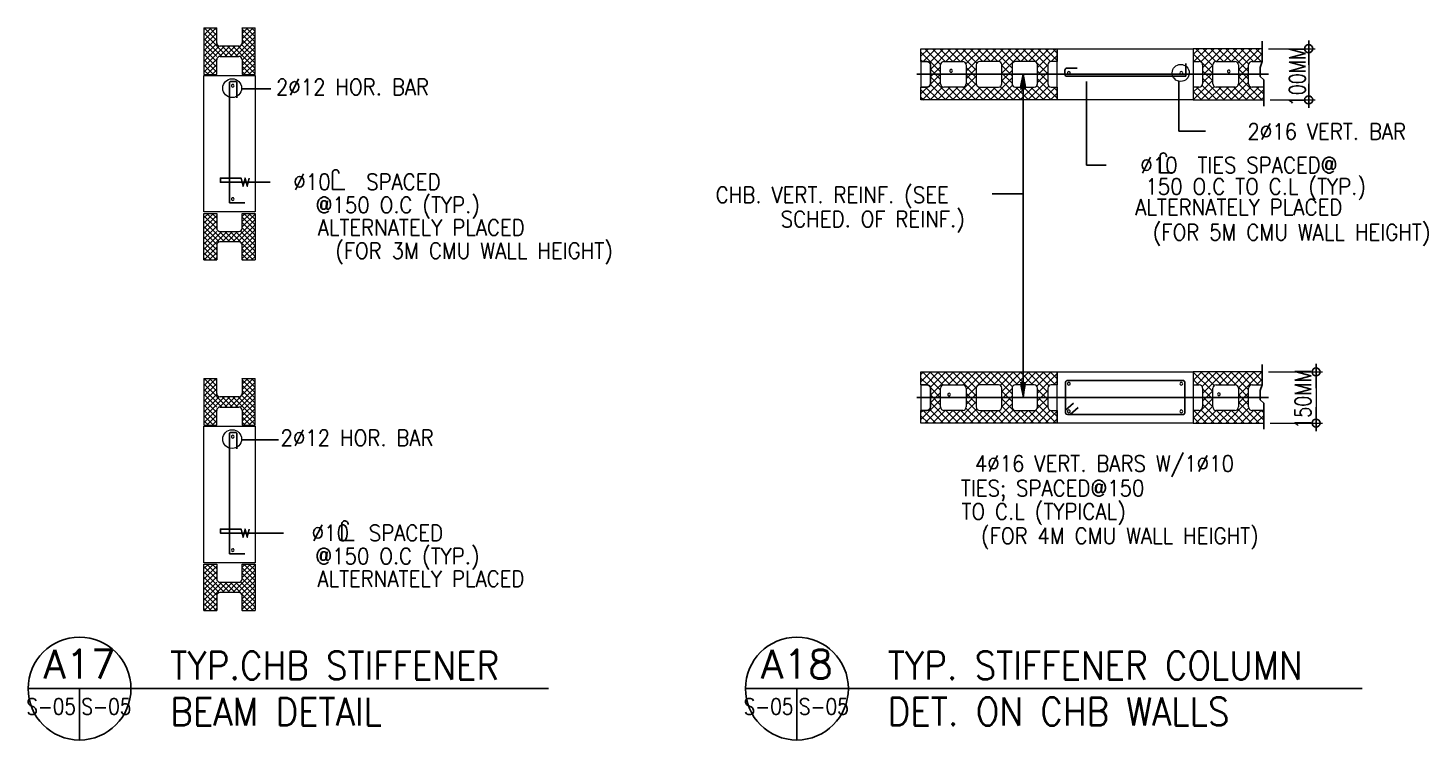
# Model space of a CAD drawing. Header units: millimetres. Extents: x 0 to 38473, y 0 to 21969.
# Drawn here: x 409 to 9229, y 1141 to 5629 of the extents above; entities that cross this region are included whole.
import ezdxf
from ezdxf.enums import TextEntityAlignment as Align

# ---------------------------------------------------------------- set-up
doc = ezdxf.new("R2010")
doc.units = ezdxf.units.MM
for name, color, linetype in [('1R', 1, 'Continuous'), ('3G', 3, 'Continuous'), ('6M', 6, 'Continuous'), ('8G', 8, 'Continuous'), ('SHE', 8, 'Continuous'), ('TC', 4, 'Continuous'), ('TG', 3, 'Continuous'), ('title', 3, 'Continuous')]:
    doc.layers.add(name, color=color, linetype=linetype)
for name, color, linetype, lineweight in [('2Y', 3, 'Continuous', 9), ('4C', 4, 'Continuous', 9), ('ST-DIM_E', 250, 'Continuous', 13)]:
    doc.layers.add(name, color=color, linetype=linetype, lineweight=lineweight)
doc.styles.add('100CL', font='romans.shx', dxfattribs={"height": 250})
doc.styles.add('175CL', font='ROMANS.shx', dxfattribs={"height": 0.45})
doc.styles.add('ROMANS', font='romans.shx', dxfattribs={"width": 0.8})
doc.dimstyles.new('DIM150', dxfattribs={"dimscale": 150, "dimtxt": 2.5, "dimasz": 2.5, "dimexe": 1, "dimexo": 1, "dimgap": 1, "dimtad": 1, "dimdec": 0, "dimzin": 0, "dimdsep": 46, "dimtxsty": 'ROMANS', "dimblk": 'DIM1', "dimcen": 1, "dimclrd": 8, "dimclre": 8, "dimclrt": 3, "dimadec": 0, "dimazin": 0, "dimtfac": 1, "dimtdec": 0, "dimtofl": 0, "dimtmove": 0, "dimatfit": 3, "dimfxl": 1, "dimtolj": 1, "dimtzin": 0, "dimarcsym": 0})

# ---------------------------------------------------------------- blocks, each defined once
blk = doc.blocks.new('DIM1')
at = {"color": 0}
blk.add_line((-1, 0), (0.5, 0), dxfattribs=at)
at = {"color": 3}
blk.add_circle((0, 0), 0.25, dxfattribs=at)
blk = doc.blocks.new('*D71')
at = {"layer": 'Defpoints', "color": 0, "transparency": 16777216}
for p in [(384973, -53172), (385010, -54367), (386059, -54367)]:
    blk.add_point(p, dxfattribs=at)
at = {"layer": 'TG', "color": 8, "lineweight": -2, "transparency": 16777216}
for p, q in [((385123, -53172), (386209, -53172)), ((386059, -53547), (386059, -53992)), ((385160, -54367), (386209, -54367))]:
    blk.add_line(p, q, dxfattribs=at)
at = {"layer": 'TG', "color": 8, "lineweight": -2, "transparency": 16777216, "xscale": 375, "yscale": 375, "zscale": 375}
for p, rotation in [((386059, -53172), 90), ((386059, -54367), 270)]:
    blk.add_blockref('DIM1', p, dxfattribs=dict(at, rotation=rotation))
at = {"layer": 'TG', "color": 3, "transparency": 16777216, "insert": (385794, -53823), "char_height": 375, "attachment_point": 5, "rotation": 90, "style": 'ROMANS'}
blk.add_mtext('\\A1;100MM', dxfattribs=at)
blk = doc.blocks.new('*D76')
at = {"layer": 'Defpoints', "color": 0, "transparency": 16777216}
for p in [(384973, -60718), (385010, -61913), (386231, -61913)]:
    blk.add_point(p, dxfattribs=at)
at = {"layer": 'TG', "color": 8, "lineweight": -2, "transparency": 16777216}
for p, q in [((385123, -60718), (386381, -60718)), ((386231, -61093), (386231, -61538)), ((385160, -61913), (386381, -61913))]:
    blk.add_line(p, q, dxfattribs=at)
at = {"layer": 'TG', "color": 8, "lineweight": -2, "transparency": 16777216, "xscale": 375, "yscale": 375, "zscale": 375}
for p, rotation in [((386231, -60718), 90), ((386231, -61913), 270)]:
    blk.add_blockref('DIM1', p, dxfattribs=dict(at, rotation=rotation))
at = {"layer": 'TG', "color": 3, "transparency": 16777216, "insert": (385926, -61350), "char_height": 375, "attachment_point": 5, "rotation": 90, "style": 'ROMANS'}
blk.add_mtext('\\A1;150MM', dxfattribs=at)
blk = doc.blocks.new('A$C6C0B0B06')
at = {"layer": 'title', "color": 2}
for p, q in [((0, 0), (16, 0)), ((8, 0), (8, -8))]:
    blk.add_line(p, q, dxfattribs=at)
blk.add_circle((8, 0), 8, dxfattribs=at)
at = {"layer": 'title', "color": 5, "style": 'ROMANS'}
blk.add_attdef('A', text='', height=4.5, dxfattribs=at).set_placement((8, 3.8), align=Align.MIDDLE)
at = {"layer": 'title', "color": 2, "style": 'ROMANS'}
for width, p, p2 in [(1.138397, (-0.28, -4.05), (7.44, -4.05)), (1.147089, (8.29, -4.05), (16.07, -4.05))]:
    blk.add_attdef('S-1', text='', height=2.5, dxfattribs=dict(at, width=width)).set_placement(p, p2, align=Align.FIT)
blk = doc.blocks.new('A$Cf5b5c68e')
at = {"layer": 'SHE'}
h = blk.add_hatch(dxfattribs=at)
h.set_pattern_fill('NET', color=256, scale=768.678364, angle=45, style=0)
h.set_pattern_definition([(314.91633, (-7685.34, 35181.77), (-61.42495, -61.60462), []), (225.08367, (-7685.34, 35181.77), (-61.42495, 61.60462), [])])
h.paths.add_polyline_path([(-51992.487, -12233.65), (-52290.32, -12233.65), (-52290.32, -12657.186), (-52885.987, -12657.186), (-52885.987, -12233.65), (-53183.82, -12233.65), (-53183.82, -13319.356), (-52885.987, -13319.356), (-52885.987, -12896.149), (-52290.32, -12896.149), (-52290.32, -13319.356), (-51992.487, -13319.356)])
h = blk.add_hatch(dxfattribs=at)
h.set_pattern_fill('NET', color=256, scale=1098.111948, angle=45, style=0)
h.set_pattern_definition([(45.08367, (-60614.28, -32744.82), (-87.74993, 88.0066), []), (134.91633, (-60614.28, -32744.82), (-87.74993, -88.0066), [])])
edge = h.paths.add_edge_path()
edge.add_line((-33275.329, -12716.902), (-36452.216, -12716.902))
edge.add_line((-36452.216, -12716.902), (-36452.216, -13015.607))
edge.add_line((-36452.216, -13015.607), (-36313.227, -13015.607))
edge.add_ellipse((-36313.227, -13095.261), major_axis=(0, 79.654), ratio=0.997083636, start_angle=270, end_angle=360, ccw=False)
edge.add_line((-36233.805, -13095.261), (-36233.805, -13314.311))
edge.add_line((-36233.805, -13314.311), (-35995.538, -13314.311))
edge.add_line((-35995.538, -13314.311), (-35995.538, -13095.261))
edge.add_ellipse((-35916.116, -13095.261), major_axis=(0, 79.654), ratio=0.997083636, start_angle=360, end_angle=450, ccw=False)
edge.add_line((-35916.116, -13015.607), (-35479.294, -13015.607))
edge.add_ellipse((-35479.294, -13095.261), major_axis=(0, 79.654), ratio=0.997083636, start_angle=270, end_angle=360, ccw=False)
edge.add_line((-35399.872, -13095.261), (-35399.872, -13314.311))
edge.add_line((-35399.872, -13314.311), (-35161.605, -13314.311))
edge.add_line((-35161.605, -13314.311), (-35161.605, -13095.261))
edge.add_ellipse((-35082.183, -13095.261), major_axis=(0, 79.654), ratio=0.997083636, start_angle=360, end_angle=450, ccw=False)
edge.add_line((-35082.183, -13015.607), (-34645.361, -13015.607))
edge.add_ellipse((-34645.361, -13095.261), major_axis=(0, 79.654), ratio=0.997083636, start_angle=270, end_angle=360, ccw=False)
edge.add_line((-34565.939, -13095.261), (-34565.939, -13314.311))
edge.add_line((-34565.939, -13314.311), (-34327.673, -13314.311))
edge.add_line((-34327.673, -13314.311), (-34327.673, -13095.261))
edge.add_ellipse((-34248.25, -13095.261), major_axis=(0, 79.654), ratio=0.997083636, start_angle=0, end_angle=90, ccw=False)
edge.add_line((-34248.25, -13015.607), (-33811.428, -13015.607))
edge.add_ellipse((-33811.428, -13095.261), major_axis=(0, 79.654), ratio=0.997083636, start_angle=270, end_angle=360, ccw=False)
edge.add_line((-33732.006, -13095.261), (-33732.006, -13314.311))
edge.add_line((-33732.006, -13314.311), (-33493.74, -13314.311))
edge.add_line((-33493.74, -13314.311), (-33493.74, -13095.261))
edge.add_ellipse((-33414.318, -13095.261), major_axis=(0, 79.654), ratio=0.997083636, start_angle=360, end_angle=450, ccw=False)
edge.add_line((-33414.318, -13015.607), (-33275.329, -13015.607))
edge.add_line((-33275.329, -13015.607), (-33275.329, -12716.902))
edge = h.paths.add_edge_path()
edge.add_line((-34070.404, -13613.015), (-34248.25, -13613.015))
edge.add_ellipse((-34248.25, -13533.361), major_axis=(0, 79.654), ratio=0.997083636, start_angle=90, end_angle=180, ccw=False)
edge.add_line((-34327.673, -13533.361), (-34327.673, -13314.311))
edge.add_line((-34327.673, -13314.311), (-34565.939, -13314.311))
edge.add_line((-34565.939, -13314.311), (-34565.939, -13533.361))
edge.add_ellipse((-34645.361, -13533.361), major_axis=(0, 79.654), ratio=0.997083636, start_angle=180, end_angle=270, ccw=False)
edge.add_line((-34645.361, -13613.015), (-35082.183, -13613.015))
edge.add_ellipse((-35082.183, -13533.361), major_axis=(0, 79.654), ratio=0.997083636, start_angle=90, end_angle=180, ccw=False)
edge.add_line((-35161.605, -13533.361), (-35161.605, -13314.311))
edge.add_line((-35161.605, -13314.311), (-35399.872, -13314.311))
edge.add_line((-35399.872, -13314.311), (-35399.872, -13533.361))
edge.add_ellipse((-35479.294, -13533.361), major_axis=(0, 79.654), ratio=0.997083636, start_angle=180, end_angle=270, ccw=False)
edge.add_line((-35479.294, -13613.015), (-35916.116, -13613.015))
edge.add_ellipse((-35916.116, -13533.361), major_axis=(0, 79.654), ratio=0.997083636, start_angle=90, end_angle=180, ccw=False)
edge.add_line((-35995.538, -13533.361), (-35995.538, -13314.311))
edge.add_line((-35995.538, -13314.311), (-36233.805, -13314.311))
edge.add_line((-36233.805, -13314.311), (-36233.805, -13533.361))
edge.add_ellipse((-36313.227, -13533.361), major_axis=(0, 79.654), ratio=0.997083636, start_angle=180, end_angle=270, ccw=False)
edge.add_line((-36313.227, -13613.015), (-36452.216, -13613.015))
edge.add_line((-36452.216, -13613.015), (-36452.216, -13911.719))
edge.add_line((-36452.216, -13911.719), (-34070.404, -13911.719))
edge.add_line((-34070.404, -13911.719), (-34070.404, -13613.015))
edge = h.paths.add_edge_path()
edge.add_line((-33275.329, -13613.015), (-33414.318, -13613.015))
edge.add_ellipse((-33414.318, -13533.361), major_axis=(0, 79.654), ratio=0.997083636, start_angle=90, end_angle=180, ccw=False)
edge.add_line((-33493.74, -13533.361), (-33493.74, -13314.311))
edge.add_line((-33493.74, -13314.311), (-33732.006, -13314.311))
edge.add_line((-33732.006, -13314.311), (-33732.006, -13533.361))
edge.add_ellipse((-33811.428, -13533.361), major_axis=(0, 79.654), ratio=0.997083636, start_angle=180, end_angle=270, ccw=False)
edge.add_line((-33811.428, -13613.015), (-34070.404, -13613.015))
edge.add_line((-34070.404, -13613.015), (-34070.404, -13911.719))
edge.add_line((-34070.404, -13911.719), (-33275.329, -13911.719))
edge.add_line((-33275.329, -13911.719), (-33275.329, -13613.015))
edge = h.paths.add_edge_path()
edge.add_line((-28455.084, -13613.015), (-28728.409, -13613.015))
edge.add_ellipse((-28728.409, -13533.361), major_axis=(0, 79.654), ratio=0.997083636, start_angle=90, end_angle=180, ccw=False)
edge.add_line((-28807.831, -13533.361), (-28807.831, -13314.311))
edge.add_line((-28807.831, -13314.311), (-29046.098, -13314.311))
edge.add_line((-29046.098, -13314.311), (-29046.098, -13533.361))
edge.add_ellipse((-29125.52, -13533.361), major_axis=(0, 79.654), ratio=0.997083636, start_angle=180, end_angle=270, ccw=False)
edge.add_line((-29125.52, -13613.015), (-29562.342, -13613.015))
edge.add_ellipse((-29562.342, -13533.361), major_axis=(0, 79.654), ratio=0.997083636, start_angle=90, end_angle=180, ccw=False)
edge.add_line((-29641.764, -13533.361), (-29641.764, -13314.311))
edge.add_line((-29641.764, -13314.311), (-29880.031, -13314.311))
edge.add_line((-29880.031, -13314.311), (-29880.031, -13533.361))
edge.add_ellipse((-29959.453, -13533.361), major_axis=(0, 79.654), ratio=0.997083636, start_angle=180, end_angle=270, ccw=False)
edge.add_line((-29959.453, -13613.015), (-30098.442, -13613.015))
edge.add_line((-30098.442, -13613.015), (-30098.442, -13911.719))
edge.add_line((-30098.442, -13911.719), (-28455.084, -13911.719))
edge.add_line((-28455.084, -13911.719), (-28455.084, -13613.015))
edge = h.paths.add_edge_path()
edge.add_line((-28491.638, -12716.902), (-30098.442, -12716.902))
edge.add_line((-30098.442, -12716.902), (-30098.442, -13015.607))
edge.add_line((-30098.442, -13015.607), (-29959.453, -13015.607))
edge.add_ellipse((-29959.453, -13095.261), major_axis=(0, 79.654), ratio=0.997083636, start_angle=270, end_angle=360, ccw=False)
edge.add_line((-29880.031, -13095.261), (-29880.031, -13314.311))
edge.add_line((-29880.031, -13314.311), (-29641.764, -13314.311))
edge.add_line((-29641.764, -13314.311), (-29641.764, -13095.261))
edge.add_ellipse((-29562.342, -13095.261), major_axis=(0, 79.654), ratio=0.997083636, start_angle=0, end_angle=90, ccw=False)
edge.add_line((-29562.342, -13015.607), (-29125.52, -13015.607))
edge.add_ellipse((-29125.52, -13095.261), major_axis=(0, 79.654), ratio=0.997083636, start_angle=270, end_angle=360, ccw=False)
edge.add_line((-29046.098, -13095.261), (-29046.098, -13314.311))
edge.add_line((-29046.098, -13314.311), (-28807.831, -13314.311))
edge.add_line((-28807.831, -13314.311), (-28807.831, -13095.261))
edge.add_ellipse((-28728.409, -13095.261), major_axis=(0, 79.654), ratio=0.997083636, start_angle=0, end_angle=90, ccw=False)
edge.add_line((-28728.409, -13015.607), (-28491.638, -13015.607))
edge.add_line((-28491.638, -13015.607), (-28491.638, -12716.902))
h = blk.add_hatch(dxfattribs=at)
h.set_pattern_fill('NET', color=256, scale=768.678364, angle=45, style=0)
h.set_pattern_definition([(45.08367, (-7685.34, -65062.625), (-61.42495, 61.60462), []), (134.91633, (-7685.34, -65062.625), (-61.42495, -61.60462), [])])
h.paths.add_polyline_path([(-51992.487, -16561.501), (-52290.32, -16561.501), (-52290.32, -16984.707), (-52885.987, -16984.707), (-52885.987, -16561.501), (-53183.82, -16561.501), (-53183.82, -17647.207), (-52885.987, -17647.207), (-52885.987, -17223.671), (-52290.32, -17223.671), (-52290.32, -17647.207), (-51992.487, -17647.207)])
h = blk.add_hatch(dxfattribs=at)
h.set_pattern_fill('NET', color=256, scale=768.678364, angle=45, style=0)
h.set_pattern_definition([(314.91633, (-7685.34, 26996.52), (-61.42495, -61.60462), []), (225.08367, (-7685.34, 26996.52), (-61.42495, 61.60462), [])])
h.paths.add_polyline_path([(-51992.487, -20418.898), (-52290.32, -20418.898), (-52290.32, -20842.435), (-52885.987, -20842.435), (-52885.987, -20418.898), (-53183.82, -20418.898), (-53183.82, -21504.605), (-52885.987, -21504.605), (-52885.987, -21081.398), (-52290.32, -21081.398), (-52290.32, -21504.605), (-51992.487, -21504.605)])
h = blk.add_hatch(dxfattribs=at)
h.set_pattern_fill('NET', color=256, scale=1098.111948, angle=45, style=0)
h.set_pattern_definition([(45.08367, (-60614.28, -34716.4), (-87.74993, 88.0066), []), (134.91633, (-60614.28, -34716.4), (-87.74993, -88.0066), [])])
edge = h.paths.add_edge_path()
edge.add_line((-28491.638, -20262.847), (-30098.442, -20262.847))
edge.add_line((-30098.442, -20262.847), (-30098.442, -20561.551))
edge.add_line((-30098.442, -20561.551), (-29959.453, -20561.551))
edge.add_ellipse((-29959.453, -20641.205), major_axis=(0, 79.654), ratio=0.997083636, start_angle=270, end_angle=360, ccw=False)
edge.add_line((-29880.031, -20641.205), (-29880.031, -20860.255))
edge.add_line((-29880.031, -20860.255), (-29641.764, -20860.255))
edge.add_line((-29641.764, -20860.255), (-29641.764, -20641.205))
edge.add_ellipse((-29562.342, -20641.205), major_axis=(0, 79.654), ratio=0.997083636, start_angle=360, end_angle=450, ccw=False)
edge.add_line((-29562.342, -20561.551), (-29125.52, -20561.551))
edge.add_ellipse((-29125.52, -20641.205), major_axis=(0, 79.654), ratio=0.997083636, start_angle=270, end_angle=360, ccw=False)
edge.add_line((-29046.098, -20641.205), (-29046.098, -20860.255))
edge.add_line((-29046.098, -20860.255), (-28807.831, -20860.255))
edge.add_line((-28807.831, -20860.255), (-28807.831, -20641.205))
edge.add_ellipse((-28728.409, -20641.205), major_axis=(0, 79.654), ratio=0.997083636, start_angle=0, end_angle=90, ccw=False)
edge.add_line((-28728.409, -20561.551), (-28491.638, -20561.551))
edge.add_line((-28491.638, -20561.551), (-28491.638, -20262.847))
edge = h.paths.add_edge_path()
edge.add_line((-28455.084, -21158.959), (-28728.409, -21158.959))
edge.add_ellipse((-28728.409, -21079.305), major_axis=(0, 79.654), ratio=0.997083636, start_angle=90, end_angle=180, ccw=False)
edge.add_line((-28807.831, -21079.305), (-28807.831, -20860.255))
edge.add_line((-28807.831, -20860.255), (-29046.098, -20860.255))
edge.add_line((-29046.098, -20860.255), (-29046.098, -21079.305))
edge.add_ellipse((-29125.52, -21079.305), major_axis=(0, 79.654), ratio=0.997083636, start_angle=180, end_angle=270, ccw=False)
edge.add_line((-29125.52, -21158.959), (-29562.342, -21158.959))
edge.add_ellipse((-29562.342, -21079.305), major_axis=(0, 79.654), ratio=0.997083636, start_angle=90, end_angle=180, ccw=False)
edge.add_line((-29641.764, -21079.305), (-29641.764, -20860.255))
edge.add_line((-29641.764, -20860.255), (-29880.031, -20860.255))
edge.add_line((-29880.031, -20860.255), (-29880.031, -21079.305))
edge.add_ellipse((-29959.453, -21079.305), major_axis=(0, 79.654), ratio=0.997083636, start_angle=180, end_angle=270, ccw=False)
edge.add_line((-29959.453, -21158.959), (-30098.442, -21158.959))
edge.add_line((-30098.442, -21158.959), (-30098.442, -21457.664))
edge.add_line((-30098.442, -21457.664), (-28455.084, -21457.664))
edge.add_line((-28455.084, -21457.664), (-28455.084, -21158.959))
edge = h.paths.add_edge_path()
edge.add_line((-33275.329, -21158.959), (-33414.318, -21158.959))
edge.add_ellipse((-33414.318, -21079.305), major_axis=(0, 79.654), ratio=0.997083636, start_angle=90, end_angle=180, ccw=False)
edge.add_line((-33493.74, -21079.305), (-33493.74, -20860.255))
edge.add_line((-33493.74, -20860.255), (-33732.006, -20860.255))
edge.add_line((-33732.006, -20860.255), (-33732.006, -21079.305))
edge.add_ellipse((-33811.428, -21079.305), major_axis=(0, 79.654), ratio=0.997083636, start_angle=180, end_angle=270, ccw=False)
edge.add_line((-33811.428, -21158.959), (-34248.25, -21158.959))
edge.add_ellipse((-34248.25, -21079.305), major_axis=(0, 79.654), ratio=0.997083636, start_angle=90, end_angle=180, ccw=False)
edge.add_line((-34327.673, -21079.305), (-34327.673, -20860.255))
edge.add_line((-34327.673, -20860.255), (-34565.939, -20860.255))
edge.add_line((-34565.939, -20860.255), (-34565.939, -21079.305))
edge.add_ellipse((-34645.361, -21079.305), major_axis=(0, 79.654), ratio=0.997083636, start_angle=180, end_angle=270, ccw=False)
edge.add_line((-34645.361, -21158.959), (-35082.183, -21158.959))
edge.add_ellipse((-35082.183, -21079.305), major_axis=(0, 79.654), ratio=0.997083636, start_angle=90, end_angle=180, ccw=False)
edge.add_line((-35161.605, -21079.305), (-35161.605, -20860.255))
edge.add_line((-35161.605, -20860.255), (-35399.872, -20860.255))
edge.add_line((-35399.872, -20860.255), (-35399.872, -21079.305))
edge.add_ellipse((-35479.294, -21079.305), major_axis=(0, 79.654), ratio=0.997083636, start_angle=180, end_angle=270, ccw=False)
edge.add_line((-35479.294, -21158.959), (-35916.116, -21158.959))
edge.add_ellipse((-35916.116, -21079.305), major_axis=(0, 79.654), ratio=0.997083636, start_angle=90, end_angle=180, ccw=False)
edge.add_line((-35995.538, -21079.305), (-35995.538, -20860.255))
edge.add_line((-35995.538, -20860.255), (-36233.805, -20860.255))
edge.add_line((-36233.805, -20860.255), (-36233.805, -21079.305))
edge.add_ellipse((-36313.227, -21079.305), major_axis=(0, 79.654), ratio=0.997083636, start_angle=180, end_angle=270, ccw=False)
edge.add_line((-36313.227, -21158.959), (-36452.216, -21158.959))
edge.add_line((-36452.216, -21158.959), (-36452.216, -21457.664))
edge.add_line((-36452.216, -21457.664), (-33275.329, -21457.664))
edge.add_line((-33275.329, -21457.664), (-33275.329, -21158.959))
edge = h.paths.add_edge_path()
edge.add_line((-34070.404, -20262.847), (-36452.216, -20262.847))
edge.add_line((-36452.216, -20262.847), (-36452.216, -20561.551))
edge.add_line((-36452.216, -20561.551), (-36313.227, -20561.551))
edge.add_ellipse((-36313.227, -20641.205), major_axis=(0, 79.654), ratio=0.997083636, start_angle=270, end_angle=360, ccw=False)
edge.add_line((-36233.805, -20641.205), (-36233.805, -20860.255))
edge.add_line((-36233.805, -20860.255), (-35995.538, -20860.255))
edge.add_line((-35995.538, -20860.255), (-35995.538, -20641.205))
edge.add_ellipse((-35916.116, -20641.205), major_axis=(0, 79.654), ratio=0.997083636, start_angle=360, end_angle=450, ccw=False)
edge.add_line((-35916.116, -20561.551), (-35479.294, -20561.551))
edge.add_ellipse((-35479.294, -20641.205), major_axis=(0, 79.654), ratio=0.997083636, start_angle=270, end_angle=360, ccw=False)
edge.add_line((-35399.872, -20641.205), (-35399.872, -20860.255))
edge.add_line((-35399.872, -20860.255), (-35161.605, -20860.255))
edge.add_line((-35161.605, -20860.255), (-35161.605, -20641.205))
edge.add_ellipse((-35082.183, -20641.205), major_axis=(0, 79.654), ratio=0.997083636, start_angle=360, end_angle=450, ccw=False)
edge.add_line((-35082.183, -20561.551), (-34645.361, -20561.551))
edge.add_ellipse((-34645.361, -20641.205), major_axis=(0, 79.654), ratio=0.997083636, start_angle=270, end_angle=360, ccw=False)
edge.add_line((-34565.939, -20641.205), (-34565.939, -20860.255))
edge.add_line((-34565.939, -20860.255), (-34327.673, -20860.255))
edge.add_line((-34327.673, -20860.255), (-34327.673, -20641.205))
edge.add_ellipse((-34248.25, -20641.205), major_axis=(0, 79.654), ratio=0.997083636, start_angle=360, end_angle=450, ccw=False)
edge.add_line((-34248.25, -20561.551), (-34070.404, -20561.551))
edge.add_line((-34070.404, -20561.551), (-34070.404, -20262.847))
edge = h.paths.add_edge_path()
edge.add_line((-33275.329, -20262.847), (-34070.404, -20262.847))
edge.add_line((-34070.404, -20262.847), (-34070.404, -20561.551))
edge.add_line((-34070.404, -20561.551), (-33811.428, -20561.551))
edge.add_ellipse((-33811.428, -20641.205), major_axis=(0, 79.654), ratio=0.997083636, start_angle=270, end_angle=360, ccw=False)
edge.add_line((-33732.006, -20641.205), (-33732.006, -20860.255))
edge.add_line((-33732.006, -20860.255), (-33493.74, -20860.255))
edge.add_line((-33493.74, -20860.255), (-33493.74, -20641.205))
edge.add_ellipse((-33414.318, -20641.205), major_axis=(0, 79.654), ratio=0.997083636, start_angle=0, end_angle=90, ccw=False)
edge.add_line((-33414.318, -20561.551), (-33275.329, -20561.551))
edge.add_line((-33275.329, -20561.551), (-33275.329, -20262.847))
h = blk.add_hatch(dxfattribs=at)
h.set_pattern_fill('NET', color=256, scale=768.678364, angle=45, style=0)
h.set_pattern_definition([(45.08367, (-7685.34, -73249.68), (-61.42495, 61.60462), []), (134.91633, (-7685.34, -73249.68), (-61.42495, -61.60462), [])])
h.paths.add_polyline_path([(-51992.487, -24748.56), (-52290.32, -24748.56), (-52290.32, -25171.767), (-52885.987, -25171.767), (-52885.987, -24748.56), (-53183.82, -24748.56), (-53183.82, -25834.267), (-52885.987, -25834.267), (-52885.987, -25410.73), (-52290.32, -25410.73), (-52290.32, -25834.267), (-51992.487, -25834.267)])
at = {"layer": '1R'}
for p, q in [((-28491.638, -12541.772), (-28491.638, -13015.607)), ((-28491.638, -13015.607), (-28534.265, -13152.248)), ((-28534.265, -13152.248), (-28540.361, -13365.923)), ((-28540.361, -13365.923), (-28455.084, -13445.286)), ((-28455.084, -13445.286), (-28455.084, -14055.763)), ((-28491.638, -20087.716), (-28491.638, -20561.551)), ((-28491.638, -20561.551), (-28534.265, -20698.193)), ((-28534.265, -20698.193), (-28540.361, -20911.867)), ((-28540.361, -20911.867), (-28455.084, -20991.231)), ((-28455.084, -20991.231), (-28455.084, -21601.707))]:
    blk.add_line(p, q, dxfattribs=at)
at = {"layer": '2Y'}
for p, q in [((-53183.82, -12233.65), (-52885.987, -12233.65)), ((-52290.32, -12233.65), (-51992.487, -12233.65)), ((-30098.442, -12716.902), (-30098.442, -13911.719)), ((-36452.216, -13015.607), (-36452.216, -13613.015)), ((-36313.227, -13015.607), (-36452.216, -13015.607)), ((-53183.82, -13319.356), (-52885.987, -13319.356)), ((-52290.32, -13319.356), (-51992.487, -13319.356)), ((-36233.805, -13533.361), (-36233.805, -13095.261)), ((-34129.97, -13613.015), (-34070.404, -13314.311)), ((-34114.496, -13613.015), (-34070.404, -13314.311)), ((-34103.368, -13613.015), (-34070.404, -13314.311)), ((-34092.33, -13613.015), (-34070.404, -13314.311)), ((-34081.352, -13613.015), (-34070.404, -13314.311)), ((-34059.455, -13613.015), (-34070.404, -13314.311)), ((-34048.477, -13613.015), (-34070.404, -13314.311)), ((-34037.439, -13613.015), (-34070.404, -13314.311)), ((-34026.312, -13613.015), (-34070.404, -13314.311)), ((-34070.404, -13613.015), (-34070.404, -13314.311)), ((-34070.404, -13314.311), (-34010.837, -13613.015)), ((-36452.216, -13613.015), (-36313.227, -13613.015)), ((-34010.837, -13613.015), (-34129.97, -13613.015)), ((-53183.82, -16561.501), (-52885.987, -16561.501)), ((-52290.32, -16561.501), (-51992.487, -16561.501)), ((-53183.82, -17647.207), (-52885.987, -17647.207)), ((-52290.32, -17647.207), (-51992.487, -17647.207)), ((-53183.82, -20418.898), (-52885.987, -20418.898)), ((-52290.32, -20418.898), (-51992.487, -20418.898)), ((-36313.227, -20561.551), (-36452.216, -20561.551)), ((-36452.216, -20561.551), (-36452.216, -21158.959)), ((-34129.97, -20556.354), (-34070.404, -20855.058)), ((-34010.837, -20556.354), (-34129.97, -20556.354)), ((-34114.496, -20556.354), (-34070.404, -20855.058)), ((-34103.368, -20556.354), (-34070.404, -20855.058)), ((-34092.33, -20556.354), (-34070.404, -20855.058)), ((-34081.352, -20556.354), (-34070.404, -20855.058)), ((-34059.455, -20556.354), (-34070.404, -20855.058)), ((-34048.477, -20556.354), (-34070.404, -20855.058)), ((-34037.439, -20556.354), (-34070.404, -20855.058)), ((-34026.312, -20556.354), (-34070.404, -20855.058)), ((-34070.404, -20556.354), (-34070.404, -20855.058)), ((-34070.404, -20855.058), (-34010.837, -20556.354)), ((-30098.442, -20262.847), (-30098.442, -21457.664)), ((-36233.805, -21079.305), (-36233.805, -20641.205)), ((-36452.216, -21158.959), (-36313.227, -21158.959)), ((-53183.82, -21504.605), (-52885.987, -21504.605)), ((-52290.32, -21504.605), (-51992.487, -21504.605)), ((-53183.82, -24748.56), (-52885.987, -24748.56)), ((-52290.32, -24748.56), (-51992.487, -24748.56)), ((-53183.82, -25834.267), (-52885.987, -25834.267)), ((-52290.32, -25834.267), (-51992.487, -25834.267))]:
    blk.add_line(p, q, dxfattribs=at)
at = {"layer": '2Y', "color": 2}
for p, q in [((-53183.82, -12233.65), (-53183.82, -13319.356)), ((-52885.987, -12577.531), (-52885.987, -12233.65)), ((-52290.32, -12233.65), (-52290.32, -12577.531)), ((-51992.487, -13319.356), (-51992.487, -12233.65)), ((-52369.742, -12657.186), (-52806.564, -12657.186)), ((-36452.216, -12716.902), (-33275.329, -12716.902)), ((-36452.216, -13015.607), (-36452.216, -12716.902)), ((-33275.329, -13911.719), (-33275.329, -12716.902)), ((-33275.329, -12716.902), (-30098.442, -12716.902)), ((-33275.329, -12716.902), (-33275.329, -13015.607)), ((-28491.638, -12716.902), (-30098.442, -12716.902)), ((-30098.442, -12716.902), (-30098.442, -13015.607)), ((-52885.987, -13319.356), (-52885.987, -12975.804)), ((-52806.564, -12896.149), (-52369.742, -12896.149)), ((-52290.32, -12975.804), (-52290.32, -13319.356)), ((-36313.227, -13015.607), (-36452.216, -13015.607)), ((-35916.116, -13015.607), (-35479.294, -13015.607)), ((-34645.361, -13015.607), (-35082.183, -13015.607)), ((-33811.428, -13015.607), (-34248.25, -13015.607)), ((-33275.329, -13015.607), (-33414.318, -13015.607)), ((-30098.442, -13015.607), (-29959.453, -13015.607)), ((-29562.342, -13015.607), (-29125.52, -13015.607)), ((-28728.409, -13015.607), (-28491.638, -13015.607)), ((-53183.82, -16525.569), (-53183.82, -13339.39)), ((-53183.82, -13339.39), (-51992.487, -13339.39)), ((-51992.487, -13339.39), (-51992.487, -16525.569)), ((-36233.805, -13533.361), (-36233.805, -13095.261)), ((-35995.538, -13533.361), (-35995.538, -13095.261)), ((-35399.872, -13095.261), (-35399.872, -13533.361)), ((-35161.605, -13095.261), (-35161.605, -13533.361)), ((-34565.939, -13533.361), (-34565.939, -13095.261)), ((-34327.673, -13095.261), (-34327.673, -13533.361)), ((-33732.006, -13533.361), (-33732.006, -13095.261)), ((-33493.74, -13095.261), (-33493.74, -13533.361)), ((-29880.031, -13095.261), (-29880.031, -13533.361)), ((-29641.764, -13533.361), (-29641.764, -13095.261)), ((-29046.098, -13095.261), (-29046.098, -13533.361)), ((-28807.831, -13533.361), (-28807.831, -13095.261)), ((-36452.216, -13911.719), (-36452.216, -13613.015)), ((-36452.216, -13613.015), (-36313.227, -13613.015)), ((-35479.294, -13613.015), (-35916.116, -13613.015)), ((-35082.183, -13613.015), (-34645.361, -13613.015)), ((-34248.25, -13613.015), (-33811.428, -13613.015)), ((-33414.318, -13613.015), (-33275.329, -13613.015)), ((-33275.329, -13613.015), (-33275.329, -13911.719)), ((-30098.442, -13613.015), (-30098.442, -13911.719)), ((-29959.453, -13613.015), (-30098.442, -13613.015)), ((-29125.52, -13613.015), (-29562.342, -13613.015)), ((-28455.084, -13613.015), (-28728.409, -13613.015)), ((-33275.329, -13911.719), (-36452.216, -13911.719)), ((-30098.442, -13911.719), (-33275.329, -13911.719)), ((-30098.442, -13911.719), (-28455.084, -13911.719)), ((-51992.487, -16525.569), (-53183.82, -16525.569)), ((-53183.82, -17647.207), (-53183.82, -16561.501)), ((-52885.987, -16561.501), (-52885.987, -16905.053)), ((-52290.32, -16905.053), (-52290.32, -16561.501)), ((-51992.487, -16561.501), (-51992.487, -17647.207)), ((-52806.564, -16984.707), (-52369.742, -16984.707)), ((-52885.987, -17303.325), (-52885.987, -17647.207)), ((-52369.742, -17223.671), (-52806.564, -17223.671)), ((-52290.32, -17647.207), (-52290.32, -17303.325)), ((-53183.82, -20418.898), (-53183.82, -21504.605)), ((-52885.987, -20762.78), (-52885.987, -20418.898)), ((-52290.32, -20418.898), (-52290.32, -20762.78)), ((-51992.487, -21504.605), (-51992.487, -20418.898)), ((-36452.216, -20561.551), (-36452.216, -20262.847)), ((-36452.216, -20262.847), (-33275.329, -20262.847)), ((-36313.227, -20561.551), (-36452.216, -20561.551)), ((-35916.116, -20561.551), (-35479.294, -20561.551)), ((-34645.361, -20561.551), (-35082.183, -20561.551)), ((-33811.428, -20561.551), (-34248.25, -20561.551)), ((-33275.329, -20561.551), (-33414.318, -20561.551)), ((-33275.329, -20262.847), (-30098.442, -20262.847)), ((-33275.329, -21457.664), (-33275.329, -20262.847)), ((-33275.329, -20262.847), (-33275.329, -20561.551)), ((-30098.442, -20262.847), (-30098.442, -20561.551)), ((-28491.638, -20262.847), (-30098.442, -20262.847)), ((-30098.442, -20561.551), (-29959.453, -20561.551)), ((-29562.342, -20561.551), (-29125.52, -20561.551)), ((-28728.409, -20561.551), (-28491.638, -20561.551)), ((-52369.742, -20842.435), (-52806.564, -20842.435)), ((-36233.805, -21079.305), (-36233.805, -20641.205)), ((-35995.538, -21079.305), (-35995.538, -20641.205)), ((-35399.872, -20641.205), (-35399.872, -21079.305)), ((-35161.605, -20641.205), (-35161.605, -21079.305)), ((-34565.939, -21079.305), (-34565.939, -20641.205)), ((-34327.673, -20641.205), (-34327.673, -21079.305)), ((-33732.006, -21079.305), (-33732.006, -20641.205)), ((-33493.74, -20641.205), (-33493.74, -21079.305)), ((-29880.031, -20641.205), (-29880.031, -21079.305)), ((-29641.764, -21079.305), (-29641.764, -20641.205)), ((-29046.098, -20641.205), (-29046.098, -21079.305)), ((-28807.831, -21079.305), (-28807.831, -20641.205)), ((-52885.987, -21504.605), (-52885.987, -21161.053)), ((-52806.564, -21081.398), (-52369.742, -21081.398)), ((-52290.32, -21161.053), (-52290.32, -21504.605)), ((-36452.216, -21457.664), (-36452.216, -21158.959)), ((-36452.216, -21158.959), (-36313.227, -21158.959)), ((-35479.294, -21158.959), (-35916.116, -21158.959)), ((-35082.183, -21158.959), (-34645.361, -21158.959)), ((-34248.25, -21158.959), (-33811.428, -21158.959)), ((-33414.318, -21158.959), (-33275.329, -21158.959)), ((-33275.329, -21158.959), (-33275.329, -21457.664)), ((-30098.442, -21158.959), (-30098.442, -21457.664)), ((-29959.453, -21158.959), (-30098.442, -21158.959)), ((-29125.52, -21158.959), (-29562.342, -21158.959)), ((-28455.084, -21158.959), (-28728.409, -21158.959)), ((-53183.82, -21530.83), (-51992.487, -21530.83)), ((-53183.82, -24717.01), (-53183.82, -21530.83)), ((-51992.487, -21530.83), (-51992.487, -24717.01)), ((-33275.329, -21457.664), (-36452.216, -21457.664)), ((-30098.442, -21457.664), (-33275.329, -21457.664)), ((-30098.442, -21457.664), (-28455.084, -21457.664)), ((-51992.487, -24717.01), (-53183.82, -24717.01)), ((-53183.82, -25834.267), (-53183.82, -24748.56)), ((-52885.987, -24748.56), (-52885.987, -25092.112)), ((-52290.32, -25092.112), (-52290.32, -24748.56)), ((-51992.487, -24748.56), (-51992.487, -25834.267)), ((-52806.564, -25171.767), (-52369.742, -25171.767)), ((-52369.742, -25410.73), (-52806.564, -25410.73)), ((-52885.987, -25490.385), (-52885.987, -25834.267)), ((-52290.32, -25834.267), (-52290.32, -25490.385))]:
    blk.add_line(p, q, dxfattribs=at)
for centre, major_axis, start_param, end_param in [((-52806.564, -12577.531), (0, 79.654), 1.570796327, 3.141592654), ((-52369.742, -12577.531), (0, 79.654), 3.141592654, 4.712388981), ((-52806.564, -12975.804), (0, 79.654), 0, 1.570796327), ((-52369.742, -12975.804), (0, 79.654), 4.71238898, 6.283185307), ((-36313.227, -13095.261), (0, 79.654), 4.71238898, 6.283185307), ((-35916.116, -13095.261), (0, 79.654), 0, 1.570796327), ((-35479.294, -13095.261), (0, 79.654), 4.71238898, 6.283185307), ((-35082.183, -13095.261), (0, 79.654), 0, 1.570796327), ((-34645.361, -13095.261), (0, 79.654), 4.71238898, 6.283185307), ((-34248.25, -13095.261), (0, 79.654), 0, 1.570796327), ((-33811.428, -13095.261), (0, 79.654), 4.71238898, 6.283185307), ((-33414.318, -13095.261), (0, 79.654), 0, 1.570796327), ((-29959.453, -13095.261), (0, 79.654), -1.570796327, 0), ((-29562.342, -13095.261), (0, 79.654), 0, 1.570796327), ((-29125.52, -13095.261), (0, 79.654), -1.570796327, 0), ((-28728.409, -13095.261), (0, 79.654), 0, 1.570796327), ((-52526.03, -13638.321), (0, 220.036), -1.570796327, 4.71238898), ((-36313.227, -13533.361), (0, 79.654), 3.141592653, 4.71238898), ((-35916.116, -13533.361), (0, 79.654), 1.570796327, 3.141592653), ((-35479.294, -13533.361), (0, 79.654), 3.141592653, 4.71238898), ((-35082.183, -13533.361), (0, 79.654), 1.570796326, 3.141592653), ((-34645.361, -13533.361), (0, 79.654), 3.141592653, 4.71238898), ((-34248.25, -13533.361), (0, 79.654), 1.570796327, 3.141592653), ((-33811.428, -13533.361), (0, 79.654), 3.141592654, 4.71238898), ((-33414.318, -13533.361), (0, 79.654), 1.570796327, 3.141592654), ((-29959.453, -13533.361), (0, 79.654), 3.141592653, 4.71238898), ((-29562.342, -13533.361), (0, 79.654), 1.570796327, 3.141592654), ((-29125.52, -13533.361), (0, 79.654), 3.141592654, 4.71238898), ((-28728.409, -13533.361), (0, 79.654), 1.570796327, 3.141592653), ((-52806.564, -16905.053), (0, 79.654), 1.570796327, 3.141592654), ((-52369.742, -16905.053), (0, 79.654), 3.141592654, 4.71238898), ((-52806.564, -17303.325), (0, 79.654), 0, 1.570796327), ((-52369.742, -17303.325), (0, 79.654), -1.570796327, 0), ((-36313.227, -20641.205), (0, 79.654), -1.570796327, 0), ((-35916.116, -20641.205), (0, 79.654), 0, 1.570796327), ((-35479.294, -20641.205), (0, 79.654), -1.570796327, 0), ((-35082.183, -20641.205), (0, 79.654), 0, 1.570796327), ((-34645.361, -20641.205), (0, 79.654), -1.570796327, 0), ((-34248.25, -20641.205), (0, 79.654), 0, 1.570796327), ((-33811.428, -20641.205), (0, 79.654), -1.570796327, 0), ((-33414.318, -20641.205), (0, 79.654), 0, 1.570796327), ((-29959.453, -20641.205), (0, 79.654), -1.570796327, 0), ((-29562.342, -20641.205), (0, 79.654), 0, 1.570796327), ((-29125.52, -20641.205), (0, 79.654), -1.570796327, 0), ((-28728.409, -20641.205), (0, 79.654), 0, 1.570796327), ((-52806.564, -20762.78), (0, 79.654), 1.570796327, 3.141592654), ((-52369.742, -20762.78), (0, 79.654), 3.141592653, 4.71238898), ((-52806.564, -21161.053), (0, 79.654), 0, 1.570796327), ((-52369.742, -21161.053), (0, 79.654), -1.570796327, 0), ((-36313.227, -21079.305), (0, 79.654), 3.141592653, 4.71238898), ((-35916.116, -21079.305), (0, 79.654), 1.570796327, 3.141592654), ((-35479.294, -21079.305), (0, 79.654), 3.141592654, 4.71238898), ((-35082.183, -21079.305), (0, 79.654), 1.570796327, 3.141592654), ((-34645.361, -21079.305), (0, 79.654), 3.141592653, 4.71238898), ((-34248.25, -21079.305), (0, 79.654), 1.570796327, 3.141592653), ((-33811.428, -21079.305), (0, 79.654), 3.141592653, 4.71238898), ((-33414.318, -21079.305), (0, 79.654), 1.570796327, 3.141592654), ((-29959.453, -21079.305), (0, 79.654), 3.141592654, 4.71238898), ((-29562.342, -21079.305), (0, 79.654), 1.570796327, 3.141592654), ((-29125.52, -21079.305), (0, 79.654), 3.141592654, 4.71238898), ((-28728.409, -21079.305), (0, 79.654), 1.570796327, 3.141592653), ((-52526.03, -21829.762), (0, 220.036), 3.141592653, 9.424777961), ((-52806.564, -25092.112), (0, 79.654), 1.570796327, 3.141592654), ((-52369.742, -25092.112), (0, 79.654), 3.141592654, 4.71238898), ((-52806.564, -25490.385), (0, 79.654), 0, 1.570796327), ((-52369.742, -25490.385), (0, 79.654), -1.570796327, 0)]:
    blk.add_ellipse(centre, major_axis=major_axis, ratio=0.997083636, start_param=start_param, end_param=end_param, dxfattribs=at)
at = {"layer": '2Y'}
for centre, major_axis, start_param, end_param in [((-36313.227, -13095.261), (0, 79.654), 4.71238898, 6.283185307), ((-30392.61, -13282.964), (0, 199.12), 4.71238898, 10.995574288), ((-36313.227, -13533.361), (0, 79.654), 3.141592653, 4.71238898), ((-36313.227, -20641.205), (0, 79.654), -1.570796327, 0), ((-36313.227, -21079.305), (0, 79.654), 3.141592654, 4.71238898)]:
    blk.add_ellipse(centre, major_axis=major_axis, ratio=0.997083636, start_param=start_param, end_param=end_param, dxfattribs=at)
at = {"layer": '3G', "color": 4}
for p, q in [((-49965.224, -23819.376), (-49965.224, -24199.015)), ((-49965.224, -24199.015), (-49679.745, -24199.015))]:
    blk.add_line(p, q, dxfattribs=at)
blk.add_ellipse((-49892.549, -23811.11), major_axis=(0, 73.354), ratio=0.997083636, start_param=4.521016976, end_param=7.966915455, dxfattribs=at)
at = {"layer": '4C', "color": 4}
for centre, major_axis, start_param, end_param in [((-35749.79, -13233.553), (0, 31.862), 4.71238898, 7.853981634), ((-35749.79, -13233.553), (0, -31.862), 4.71238898, 7.853981634), ((-33002.776, -13282.964), (0, 31.862), 4.71238898, 7.853981634), ((-33002.776, -13282.964), (0, -31.862), 4.71238898, 7.853981634), ((-30377.912, -13282.964), (0, 31.862), 4.71238898, 7.853981634), ((-30377.912, -13282.964), (0, -31.862), 4.71238898, 7.853981634), ((-29270.112, -13246.473), (0, 31.862), 4.71238898, 7.853981634), ((-29270.112, -13246.473), (0, -31.862), 4.71238898, 7.853981634), ((-52511.67, -13581.314), (0, 31.862), 0, 3.141592654), ((-52511.67, -13581.314), (0, 31.862), 3.141592654, 6.283185308), ((-52511.67, -16228.614), (0, 31.862), 0, 3.141592654), ((-52511.67, -16228.614), (0, 31.862), 3.141592653, 6.283185307), ((-33002.776, -20538.198), (0, 31.862), 4.71238898, 7.853981634), ((-33002.776, -20538.198), (0, -31.862), 4.71238898, 7.853981634), ((-30377.912, -20538.198), (0, 31.862), 4.71238898, 7.853981634), ((-30377.912, -20538.198), (0, -31.862), 4.71238898, 7.853981634), ((-35795.657, -20791.822), (0, 31.862), 4.71238898, 7.853981634), ((-35795.657, -20791.822), (0, -31.862), 4.71238898, 7.853981634), ((-29500.496, -20784.04), (0, 31.862), 4.71238898, 7.853981634), ((-29500.496, -20784.04), (0, -31.862), 4.71238898, 7.853981634), ((-33002.776, -21182.312), (0, 31.862), 4.71238898, 7.853981634), ((-33002.776, -21182.312), (0, -31.862), 4.71238898, 7.853981634), ((-30377.912, -21182.312), (0, 31.862), 4.71238898, 7.853981634), ((-30377.912, -21182.312), (0, -31.862), 4.71238898, 7.853981634), ((-52511.67, -21772.754), (0, 31.862), 0, 3.141592654), ((-52511.67, -21772.754), (0, 31.862), 3.141592654, 6.283185308), ((-52511.67, -24420.055), (0, 31.862), 0, 3.141592653), ((-52511.67, -24420.055), (0, 31.862), 3.141592654, 6.283185308)]:
    blk.add_ellipse(centre, major_axis=major_axis, ratio=0.997083636, start_param=start_param, end_param=end_param, dxfattribs=at)
at = {"layer": '6M'}
for p, q in [((-30269.326, -13359.18), (-30269.326, -13059.13)), ((-36547.522, -13314.311), (-28342.847, -13314.311)), ((-33094.153, -13319.352), (-33094.153, -13215.06)), ((-33054.442, -13175.232), (-32808.698, -13175.232)), ((-30269.326, -13359.18), (-33054.442, -13359.18)), ((-52588.153, -16313.219), (-52588.153, -13505.962)), ((-52568.298, -13486.048), (-52438.41, -13486.048)), ((-52418.555, -13505.962), (-52418.555, -13865.4)), ((-52588.153, -16313.219), (-52231.355, -16313.219)), ((-33076.773, -21218.7), (-33076.773, -20501.81)), ((-33037.062, -20461.983), (-30336.708, -20461.983)), ((-30296.997, -20501.81), (-30296.997, -21218.7)), ((-36547.522, -20860.255), (-28342.847, -20860.255)), ((-33077.341, -21153.26), (-32894.952, -20989.405)), ((-32969.703, -21257.549), (-32787.314, -21093.695)), ((-30336.708, -21258.528), (-33037.062, -21258.528)), ((-52588.153, -24504.659), (-52588.153, -21697.402)), ((-52568.298, -21677.488), (-52438.41, -21677.488)), ((-52418.555, -21697.402), (-52418.555, -22056.84)), ((-52588.153, -24504.659), (-52231.355, -24504.659))]:
    blk.add_line(p, q, dxfattribs=at)
for centre, major_axis, start_param, end_param in [((-33054.442, -13215.06), (0, 39.827), 0, 1.570796327), ((-33054.442, -13319.352), (0, 39.827), 1.570796327, 3.141592653), ((-52568.298, -13505.962), (0, 19.914), -0.000000001, 1.570796326), ((-52438.41, -13505.962), (0, 19.914), -1.570796326, 0.000000001), ((-33037.062, -20501.81), (0, 39.827), 0, 1.570796327), ((-30336.708, -20501.81), (0, 39.827), 4.71238898, 6.283185307), ((-33037.062, -21218.7), (0, 39.827), 1.570796327, 3.141592653), ((-30336.708, -21218.7), (0, 39.827), 3.141592654, 4.712388981), ((-52568.298, -21697.402), (0, 19.914), -0.000000001, 1.570796326), ((-52438.41, -21697.402), (0, 19.914), -1.570796326, 0.000000001)]:
    blk.add_ellipse(centre, major_axis=major_axis, ratio=0.997083636, start_param=start_param, end_param=end_param, dxfattribs=at)
at = {"layer": '8G', "color": 2}
for points in [[(-34070.404, -13674.174, 143.945, 0, 0), (-34070.404, -13314.311, 0, 0, 0)], [(-34070.404, -20500.392, 143.945, 0, 0), (-34070.404, -20860.255, 0, 0, 0)]]:
    blk.add_lwpolyline(points, format="xyseb", dxfattribs=at)
for points in [[(-51977.647, -15833.577), (-52798.289, -15833.577), (-52798.289, -15737.614), (-52318.471, -15737.614), (-52270.489, -15929.541), (-52222.508, -15737.614), (-52174.526, -15929.541), (-52126.544, -15737.614)], [(-51977.647, -24025.017), (-52798.289, -24025.017), (-52798.289, -23929.054), (-52318.471, -23929.054), (-52270.489, -24120.981), (-52222.508, -23929.054), (-52174.526, -24120.981), (-52126.544, -23929.054)]]:
    blk.add_lwpolyline(points, dxfattribs=at)
at = {"layer": 'SHE'}
for p, q in [((-34070.404, -13314.311), (-34070.404, -20860.255)), ((-52307.088, -13652.45), (-51626.547, -13652.45)), ((-32588.414, -13480.42), (-32588.414, -15435.104)), ((-30437.982, -13482.038), (-30437.982, -14639.239)), ((-30437.982, -14639.239), (-29813.801, -14639.239)), ((-32588.414, -15435.104), (-32127.943, -15435.104)), ((-52457.985, -15833.577), (-51639.835, -15833.577)), ((-34070.404, -16101.491), (-34789.107, -16101.491)), ((-52307.088, -21843.891), (-51442.971, -21843.891)), ((-52457.985, -24025.017), (-51328.351, -24025.017))]:
    blk.add_line(p, q, dxfattribs=at)
at = {"layer": 'TC'}
for p, q in [((-30872.294, -15232.379), (-30872.294, -15612.018)), ((-50184.626, -15623.373), (-50184.626, -16003.012)), ((-30872.294, -15612.018), (-30586.816, -15612.018)), ((-50184.626, -16003.012), (-49899.147, -16003.012))]:
    blk.add_line(p, q, dxfattribs=at)
for centre in [(-30799.62, -15224.113), (-50111.951, -15615.107)]:
    blk.add_ellipse(centre, major_axis=(0, 73.354), ratio=0.997083636, start_param=4.521016976, end_param=7.966915454, dxfattribs=at)
at = {"layer": 'TG'}
for p, q in [((-36313.227, -13015.607), (-36452.216, -13015.607)), ((-36233.805, -13533.361), (-36233.805, -13095.261)), ((-36452.216, -13613.015), (-36313.227, -13613.015)), ((-36313.227, -20561.551), (-36452.216, -20561.551)), ((-36233.805, -21079.305), (-36233.805, -20641.205)), ((-36452.216, -21158.959), (-36313.227, -21158.959))]:
    blk.add_line(p, q, dxfattribs=at)
for centre, start_param, end_param in [((-36313.227, -13095.261), 4.71238898, 6.283185307), ((-36313.227, -13533.361), 3.141592654, 4.712388981), ((-36313.227, -20641.205), 4.71238898, 6.283185307), ((-36313.227, -21079.305), 3.141592654, 4.712388981)]:
    blk.add_ellipse(centre, major_axis=(0, 79.654), ratio=0.997083636, start_param=start_param, end_param=end_param, dxfattribs=at)
at = {"layer": 'title', "color": 2}
for p, q in [((-57287.557, -27653.677), (-45145.603, -27653.677)), ((-40546.886, -27653.677), (-26156.316, -27653.677))]:
    blk.add_line(p, q, dxfattribs=at)
at = {"layer": 'title'}
ref = blk.add_blockref('A$C6C0B0B06', (-57287.557, -27653.677), dxfattribs=dict(at, xscale=150, yscale=150, zscale=150))
ref.add_attrib('A', 'A17', dxfattribs={"color": 5, "height": 675, "style": 'ROMANS'}).set_placement((-56087.557, -27083.122), align=Align.MIDDLE)
ref.add_attrib('S-1', 'S-05', dxfattribs={"color": 2, "height": 375, "style": 'ROMANS', "width": 0.78179}).set_placement((-57329.892, -28260.766), (-56171.167, -28260.766), align=Align.FIT)
ref.add_attrib('S-1', 'S-05', dxfattribs={"color": 2, "height": 375, "style": 'ROMANS', "width": 0.78776}).set_placement((-56044.363, -28260.766), (-54876.79, -28260.766), align=Align.FIT)
ref = blk.add_blockref('A$C6C0B0B06', (-40546.886, -27653.677), dxfattribs=dict(at, xscale=150, yscale=150, zscale=150))
ref.add_attrib('A', 'A18', dxfattribs={"color": 5, "height": 675, "style": 'ROMANS'}).set_placement((-39346.886, -27083.122), align=Align.MIDDLE)
ref.add_attrib('S-1', 'S-05', dxfattribs={"color": 2, "height": 375, "style": 'ROMANS', "width": 0.78179}).set_placement((-40589.221, -28260.766), (-39430.496, -28260.766), align=Align.FIT)
ref.add_attrib('S-1', 'S-05', dxfattribs={"color": 2, "height": 375, "style": 'ROMANS', "width": 0.78776}).set_placement((-39303.692, -28260.766), (-38136.119, -28260.766), align=Align.FIT)
at = {"layer": 'TG', "style": '100CL', "width": 0.9}
for s, p in [('2%%C12 HOR. BAR', (-51503.197, -13798.611)), ('CHB. VERT. REINF. (SEE', (-41242.588, -16317.119)), ('SCHED. OF REINF.)', (-39724.503, -16881.323)), ('2%%C12 HOR. BAR', (-51398.198, -21990.051))]:
    blk.add_text(s, height=375, dxfattribs=at).set_placement(p)
for s, p in [('2%%C16 VERT. BAR', (-25132.775, -14651.848)), ('%%C10  TIES SPACED@', (-26733.404, -15433.278)), ('%%C10   SPACED', (-47662.126, -15824.272)), ('150 O.C TO C.L (TYP.)', (-26066.68, -15934.427)), ('@150 O.C (TYP.)', (-46741.548, -16364.607)), ('ALTERNATELY PLACED', (-26620.904, -16418.864)), ('ALTERNATELY PLACED', (-45696.905, -16892.478)), ('(FOR 5M CMU WALL HEIGHT)', (-24563.761, -17003.553)), ('(FOR 3M CMU WALL HEIGHT)', (-43639.762, -17432.834)), ('4%%C16 VERT. BARS W/1%%C10', (-29149.263, -22400.937)), ('TIES; SPACED@150', (-31238.549, -22976.864)), ('TO C.L (TYPICAL)', (-31672.478, -23521.822)), ('%%C10  SPACED', (-47601.473, -24020.275)), ('(FOR 4M CMU WALL HEIGHT)', (-28570.692, -24088.154)), ('@150 O.C (TYP.)', (-46749.687, -24560.61)), ('ALTERNATELY PLACED', (-45705.044, -25088.481))]:
    blk.add_text(s, height=375, dxfattribs=at).set_placement(p, align=Align.MIDDLE_RIGHT)
at = {"layer": 'title', "color": 6, "linetype": 'Continuous', "style": '175CL', "width": 0.9}
for s, p in [('TYP.CHB STIFFENER', (-53971.788, -27439.01)), ('TYP. STIFFENER COLUMN ', (-37231.117, -27439.01)), ('BEAM DETAIL', (-53971.788, -28518.343)), ('DET. ON CHB WALLS', (-37231.117, -28512.342))]:
    blk.add_text(s, height=650, dxfattribs=at).set_placement(p)
at = {"layer": 'TG'}
for base, p1, p2, text, picture, middle in [((-27405.672, -13911.719), (-28491.638, -12716.902), (-28455.084, -13911.719), '100MM', '*D71', (-27671.245, -13368.094)), ((-27234.092, -21457.664), (-28491.638, -20262.847), (-28455.084, -21457.664), '150MM', '*D76', (-27538.701, -20894.958))]:
    dim = blk.add_linear_dim(base=base, p1=p1, p2=p2, angle=90, text=text, dimstyle='DIM150', override={"dimtmove": 2}, dxfattribs=at)
    dim.commit()
    dim.dimension.update_dxf_attribs({"geometry": picture, "text_midpoint": middle, "dimtype": 128, "text_rotation": 90, "insert": (-413464.749, 40455.382)})

msp = doc.modelspace()

# ---------------------------------------------------------------- block references
at = {"layer": 'ST-DIM_E', "xscale": 0.2700000000000001, "yscale": 0.2700000000000001, "zscale": 0.2700000000000001}
msp.add_blockref('A$Cf5b5c68e', (15877.2, 8931.9), dxfattribs=at)

doc.saveas('drawing.dxf')
